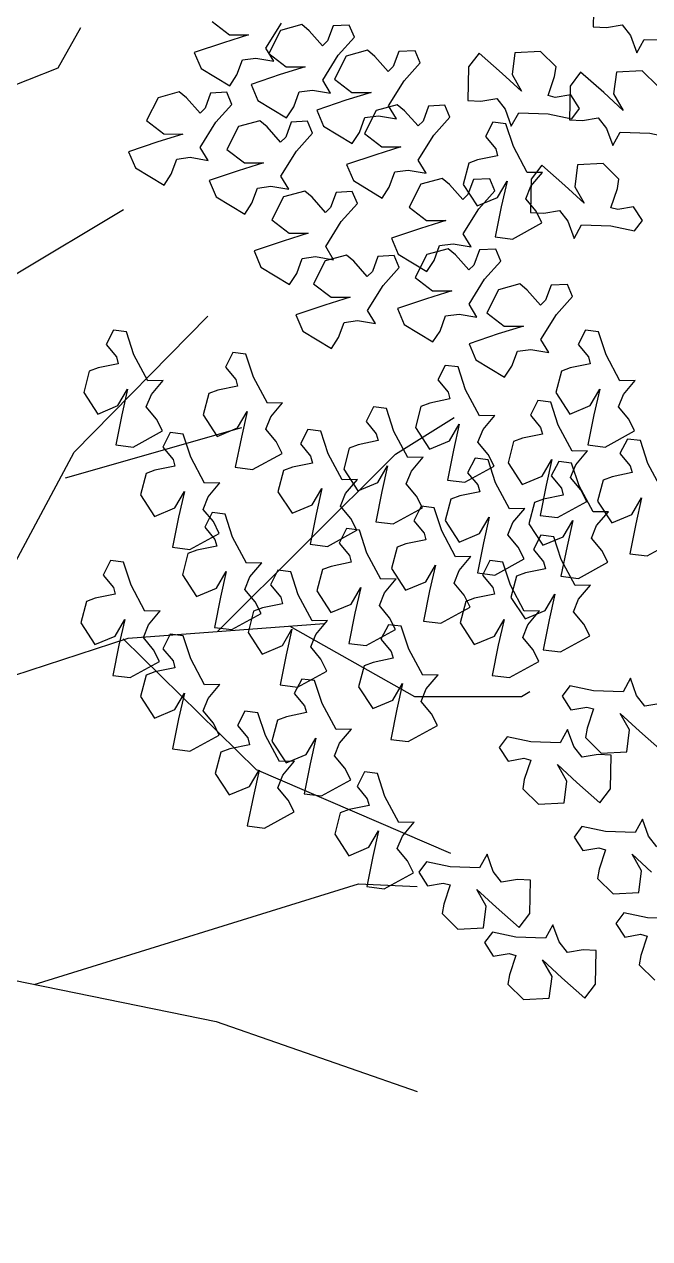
# Model space of a CAD drawing. Header units: inches. Extents: x 99023 to 109265, y 17199 to 18675.
# Drawn here: x 103475.04 to 103479.07, y 18121.96 to 18129.79 of the extents above; entities that cross this region are included whole.
import ezdxf

# ---------------------------------------------------------------- set-up
doc = ezdxf.new("R2010")
doc.units = ezdxf.units.IN
doc.layers.get('0').update_dxf_attribs({"color": 255})
doc.layers.add('HAT', color=8, linetype='Continuous')

# ---------------------------------------------------------------- blocks, each defined once
blk = doc.blocks.new('RTHTRHTRJ')
at = {"layer": 'HAT', "linetype": 'ByBlock'}
h = blk.add_hatch(dxfattribs=at)
h.set_pattern_fill('ANSI37', color=256, scale=15)
h.set_pattern_definition([(45, (-247990.6225, -54534.0869), (-1.325825215, 1.325825215), []), (135, (-247990.6225, -54534.0869), (-1.325825215, -1.325825215), [])])
h.paths.add_polyline_path([(103395.3441, 17979.4388), (103410.3441, 17979.4388), (103410.3441, 17988.4388), (103395.3441, 17988.4388)])
edge = h.paths.add_edge_path()
edge.add_arc((103590.3441, 18066.4388), 6, 0, 360)
edge = h.paths.add_edge_path()
edge.add_arc((103434.3441, 18066.4388), 6, 0, 360)
edge = h.paths.add_edge_path()
edge.add_arc((103590.3441, 18175.9388), 6, 0, 360)
edge = h.paths.add_edge_path()
edge.add_arc((103434.3441, 18175.9388), 6, 0, 360)
edge = h.paths.add_edge_path()
edge.add_arc((103962.3441, 17926.6054), 6, 0, 360)
edge = h.paths.add_edge_path()
edge.add_arc((103962.3441, 17769.4388), 6, 0, 360)
edge = h.paths.add_edge_path()
edge.add_arc((103737.559, 17769.4388), 6, 0, 360)
edge = h.paths.add_edge_path()
edge.add_arc((103879.8441, 17851.9388), 6, 0, 360)
edge = h.paths.add_edge_path()
edge.add_arc((103756.8826, 17851.9388), 6, 0, 360)
edge = h.paths.add_edge_path()
edge.add_arc((103657.8441, 17851.9388), 6, 0, 360)
h.paths.add_polyline_path([(103884.3441, 17979.4388), (103866.3441, 17979.4388), (103866.3441, 17988.4388), (103884.3441, 17988.4388)])
h.paths.add_polyline_path([(103743.3826, 17979.4388), (103761.3826, 17979.4388), (103761.3826, 17988.4388), (103743.3826, 17988.4388)])
h.paths.add_polyline_path([(103578.3441, 17979.4388), (103593.3441, 17979.4388), (103593.3441, 17988.4388), (103578.3441, 17988.4388)])
h.paths.add_polyline_path([(103395.3441, 17847.4388), (103410.3441, 17847.4388), (103410.3441, 17856.4388), (103395.3441, 17856.4388)])
h.paths.add_polyline_path([(103578.3441, 17862.4388), (103578.3441, 17847.4388), (103587.3441, 17847.4388), (103587.3441, 17862.4388)])
h.paths.add_polyline_path([(103875.3441, 18261.4388), (103875.3441, 18243.4388), (103884.3441, 18243.4388), (103884.3441, 18261.4388)])
h.paths.add_polyline_path([(103752.3826, 18261.4388), (103752.3826, 18243.4388), (103761.3826, 18243.4388), (103761.3826, 18261.4388)])
h.paths.add_polyline_path([(103578.3441, 18258.4388), (103578.3441, 18243.4388), (103587.3441, 18243.4388), (103587.3441, 18258.4388)])
h.paths.add_polyline_path([(103494.3441, 18258.4388), (103494.3441, 18243.4388), (103503.3441, 18243.4388), (103503.3441, 18258.4388)])
h.paths.add_polyline_path([(103311.3441, 18258.4388), (103311.3441, 18243.4388), (103320.3441, 18243.4388), (103320.3441, 18258.4388)])
h.paths.add_polyline_path([(103197.3441, 18171.4388), (103215.3441, 18171.4388), (103215.3441, 18180.4388), (103197.3441, 18180.4388)])
h.paths.add_polyline_path([(103206.3441, 18006.4388), (103206.3441, 17991.4388), (103215.3441, 17991.4388), (103215.3441, 18006.4388)])
h.paths.add_polyline_path([(103206.3441, 17862.4388), (103206.3441, 17847.4388), (103215.3441, 17847.4388), (103215.3441, 17862.4388)])
h.paths.add_polyline_path([(103020.3441, 17862.4388), (103020.3441, 17847.4388), (103029.3441, 17847.4388), (103029.3441, 17862.4388)])
h.paths.add_polyline_path([(103020.3441, 18006.4388), (103020.3441, 17991.4388), (103029.3441, 17991.4388), (103029.3441, 18006.4388)])
h.paths.add_polyline_path([(103020.3441, 18189.4388), (103020.3441, 18171.4388), (103029.3441, 18171.4388), (103029.3441, 18189.4388)])
h.paths.add_polyline_path([(103020.3441, 18414.4388), (103020.3441, 18399.4388), (103029.3441, 18399.4388), (103029.3441, 18414.4388)])
h.paths.add_polyline_path([(103311.3441, 18405.4388), (103326.3441, 18405.4388), (103326.3441, 18414.4388), (103311.3441, 18414.4388)])
h.paths.add_polyline_path([(103200.3441, 18405.4388), (103215.3441, 18405.4388), (103215.3441, 18414.4388), (103200.3441, 18414.4388)])
h.paths.add_polyline_path([(103488.3441, 18405.4388), (103503.3441, 18405.4388), (103503.3441, 18414.4388), (103488.3441, 18414.4388)])
h.paths.add_polyline_path([(103578.3441, 18405.4388), (103593.3441, 18405.4388), (103593.3441, 18414.4388), (103578.3441, 18414.4388)])
h.paths.add_polyline_path([(103869.3441, 18405.4388), (103884.3441, 18405.4388), (103884.3441, 18414.4388), (103869.3441, 18414.4388)])
h.paths.add_polyline_path([(103746.3826, 18405.4388), (103761.3826, 18405.4388), (103761.3826, 18414.4388), (103746.3826, 18414.4388)])
blk = doc.blocks.new('z_115')
at = {"color": 86, "linetype": 'Continuous'}
for p, q in [((278.74, 329.24), (286.13, 342.37)), ((226.38, 308.42), (278.74, 329.24)), ((264.57, 261.98), (299.99, 283.12)), ((283.98, 204.33), (327.4, 248.53)), ((388.39, 203.7), (407.48, 215.54)), ((281.2, 196.01), (338.49, 212.34)), ((241.03, 124.11), (283.98, 204.33)), ((330.61, 146), (388.39, 203.7)), ((301.53, 143.8), (365.29, 148.61)), ((354.07, 147.76), (394.55, 124.91)), ((235.62, 122.34), (301.53, 143.8)), ((299.91, 143.68), (343.11, 101.21)), ((429.35, 124.91), (432.12, 126.51)), ((394.55, 124.91), (429.35, 124.91)), ((343.11, 101.21), (406.25, 73.98)), ((270.99, 31.33), (376.38, 64.05)), ((376.38, 64.05), (395.47, 63.09)), ((175.72, 50.84), (330.18, 19.22)), ((330.18, 19.22), (395.47, -3.52))]:
    blk.add_line(p, q, dxfattribs=at)
blk = doc.blocks.new('z_75')
at = {"color": 16, "linetype": 'Continuous'}
for p, q in [((-61.58, 328.75), (-62.15, 301.19)), ((-375.61, 305.66), (-361.3, 294.74)), ((-331.3, 283.72), (-318.51, 304.3)), ((-301.92, 303.05), (-319.35, 298.26)), ((-295.88, 298.06), (-301.92, 303.05)), ((-276.12, 301.99), (-280.66, 289.64)), ((-262.77, 302.69), (-276.12, 301.99)), ((-258.6, 292.79), (-262.77, 302.69)), ((-62.15, 301.19), (-51.38, 300.59)), ((-51.38, 300.59), (-38.4, 302.84)), ((-38.4, 302.84), (-31.56, 294.07)), ((-345.61, 294.64), (-366.29, 288.21)), ((-361.3, 294.74), (-345.61, 294.64)), ((-319.35, 298.26), (-328.93, 279.39)), ((-284.8, 285.56), (-295.88, 298.06)), ((-280.66, 289.64), (-284.8, 285.56)), ((-271.84, 278.02), (-258.6, 292.79)), ((-31.56, 294.07), (-26.42, 279.97)), ((-26.42, 279.97), (-20.35, 290.97)), ((-20.35, 290.97), (3.87, 290.19)), ((-366.29, 288.21), (-390.21, 280.15)), ((-390.21, 280.15), (-384.63, 266.9)), ((-324.81, 272.96), (-331.3, 283.72)), ((-247.86, 281.97), (-265.29, 277.18)), ((-241.82, 276.98), (-247.86, 281.97)), ((-222.06, 280.92), (-226.6, 268.56)), ((-208.71, 281.61), (-222.06, 280.92)), ((-204.54, 271.71), (-208.71, 281.61)), ((-156.06, 279.68), (-164.74, 268.23)), ((-137.11, 263), (-156.06, 279.68)), ((-126.66, 279.79), (-128.96, 261.95)), ((-105.52, 280.93), (-126.66, 279.79)), ((-92.66, 268.23), (-105.52, 280.93)), ((-355.15, 261.66), (-350.6, 274.01)), ((-350.6, 274.01), (-339.58, 275.56)), ((-339.58, 275.56), (-324.81, 272.96)), ((-328.93, 279.39), (-314.63, 268.47)), ((-284.63, 257.44), (-271.84, 278.02)), ((-265.29, 277.18), (-274.87, 258.31)), ((-230.74, 264.48), (-241.82, 276.98)), ((-217.78, 256.95), (-204.54, 271.71)), ((-384.63, 266.9), (-361.05, 252.63)), ((-361.05, 252.63), (-355.15, 261.66)), ((-319.61, 261.93), (-343.54, 253.87)), ((-298.93, 268.36), (-319.61, 261.93)), ((-314.63, 268.47), (-298.93, 268.36)), ((-226.6, 268.56), (-230.74, 264.48)), ((-164.74, 268.23), (-165.31, 240.67)), ((-121.21, 248.3), (-137.11, 263)), ((-128.96, 261.95), (-121.21, 248.3)), ((-99.25, 244.66), (-93.96, 260.51)), ((-93.96, 260.51), (-92.66, 268.23)), ((-72.57, 263.86), (-81.26, 252.41)), ((-53.63, 247.18), (-72.57, 263.86)), ((-43.17, 263.97), (-45.47, 246.13)), ((-22.04, 265.11), (-43.17, 263.97)), ((-9.17, 252.41), (-22.04, 265.11)), ((-343.54, 253.87), (-337.96, 240.62)), ((-278.13, 246.68), (-284.63, 257.44)), ((-274.87, 258.31), (-260.57, 247.39)), ((-230.57, 236.36), (-217.78, 256.95)), ((-81.26, 252.41), (-81.82, 224.85)), ((-420.03, 242.99), (-429.61, 224.12)), ((-402.6, 247.78), (-420.03, 242.99)), ((-396.56, 242.8), (-402.6, 247.78)), ((-385.48, 230.3), (-396.56, 242.8)), ((-376.8, 246.73), (-381.34, 234.37)), ((-363.45, 247.42), (-376.8, 246.73)), ((-359.28, 237.52), (-363.45, 247.42)), ((-337.96, 240.62), (-314.37, 226.35)), ((-308.47, 235.38), (-303.93, 247.74)), ((-303.93, 247.74), (-292.91, 249.29)), ((-292.91, 249.29), (-278.13, 246.68)), ((-265.55, 240.86), (-289.48, 232.79)), ((-244.87, 247.28), (-265.55, 240.86)), ((-260.57, 247.39), (-244.87, 247.28)), ((-165.31, 240.67), (-154.54, 240.07)), ((-154.54, 240.07), (-141.56, 242.32)), ((-141.56, 242.32), (-134.71, 233.55)), ((-93.64, 243.12), (-99.25, 244.66)), ((-80.67, 245.36), (-93.64, 243.12)), ((-73.4, 234.15), (-80.67, 245.36)), ((-37.72, 232.48), (-53.63, 247.18)), ((-45.47, 246.13), (-37.72, 232.48)), ((-381.34, 234.37), (-385.48, 230.3)), ((-372.52, 222.76), (-359.28, 237.52)), ((-314.37, 226.35), (-308.47, 235.38)), ((-289.48, 232.79), (-283.9, 219.54)), ((-240.77, 232.43), (-250.35, 213.55)), ((-223.33, 237.21), (-240.77, 232.43)), ((-224.07, 225.61), (-230.57, 236.36)), ((-217.3, 232.23), (-223.33, 237.21)), ((-206.22, 219.73), (-217.3, 232.23)), ((-197.53, 236.16), (-202.08, 223.8)), ((-184.19, 236.85), (-197.53, 236.16)), ((-180.02, 226.95), (-184.19, 236.85)), ((-134.71, 233.55), (-129.58, 219.45)), ((-129.58, 219.45), (-123.51, 230.45)), ((-123.51, 230.45), (-99.29, 229.67)), ((-99.29, 229.67), (-79.89, 225.59)), ((-79.89, 225.59), (-73.4, 234.15)), ((-429.61, 224.12), (-415.31, 213.2)), ((-385.31, 202.17), (-372.52, 222.76)), ((-336.3, 224.05), (-353.74, 219.26)), ((-330.27, 219.06), (-336.3, 224.05)), ((-310.5, 223), (-315.04, 210.64)), ((-297.16, 223.69), (-310.5, 223)), ((-292.99, 213.79), (-297.16, 223.69)), ((-254.41, 214.3), (-249.87, 226.66)), ((-249.87, 226.66), (-238.85, 228.21)), ((-238.85, 228.21), (-224.07, 225.61)), ((-202.08, 223.8), (-206.22, 219.73)), ((-193.25, 212.19), (-180.02, 226.95)), ((-144.68, 222.93), (-150.75, 211.02)), ((-134.02, 221.59), (-144.68, 222.93)), ((-127.85, 202.74), (-134.02, 221.59)), ((-81.82, 224.85), (-71.05, 224.25)), ((-71.05, 224.25), (-58.08, 226.5)), ((-58.08, 226.5), (-51.23, 217.73)), ((-399.61, 213.09), (-420.29, 206.67)), ((-415.31, 213.2), (-399.61, 213.09)), ((-353.74, 219.26), (-363.32, 200.39)), ((-319.19, 206.56), (-330.27, 219.06)), ((-315.04, 210.64), (-319.19, 206.56)), ((-306.22, 199.03), (-292.99, 213.79)), ((-283.9, 219.54), (-260.32, 205.27)), ((-260.32, 205.27), (-254.41, 214.3)), ((-250.35, 213.55), (-236.04, 202.63)), ((-206.05, 191.61), (-193.25, 212.19)), ((-150.75, 211.02), (-142.32, 200.91)), ((-51.23, 217.73), (-46.09, 203.63)), ((-46.09, 203.63), (-40.03, 214.63)), ((-40.03, 214.63), (-15.8, 213.85)), ((-15.8, 213.85), (3.6, 209.77)), ((-420.29, 206.67), (-444.22, 198.6)), ((-378.81, 191.42), (-385.31, 202.17)), ((-363.32, 200.39), (-349.01, 189.47)), ((-220.35, 202.53), (-241.03, 196.1)), ((-236.04, 202.63), (-220.35, 202.53)), ((-142.32, 200.91), (-140.86, 195.28)), ((-116.42, 181.37), (-127.85, 202.74)), ((-444.22, 198.6), (-438.64, 185.36)), ((-409.15, 180.11), (-404.61, 192.47)), ((-404.61, 192.47), (-393.59, 194.02)), ((-393.59, 194.02), (-378.81, 191.42)), ((-319.01, 178.44), (-306.22, 199.03)), ((-241.03, 196.1), (-264.95, 188.04)), ((-199.55, 180.85), (-206.05, 191.61)), ((-157.23, 191.94), (-164.56, 189.2)), ((-140.86, 195.28), (-157.23, 191.94)), ((-438.64, 185.36), (-415.05, 171.09)), ((-415.05, 171.09), (-409.15, 180.11)), ((-354, 182.94), (-377.92, 174.87)), ((-333.32, 189.36), (-354, 182.94)), ((-349.01, 189.47), (-333.32, 189.36)), ((-264.95, 188.04), (-259.37, 174.79)), ((-229.89, 169.55), (-225.35, 181.91)), ((-225.35, 181.91), (-214.33, 183.45)), ((-214.33, 183.45), (-199.55, 180.85)), ((-164.56, 189.2), (-169.14, 171.71)), ((-103.86, 181.62), (-116.42, 181.37)), ((-113.5, 170.12), (-103.86, 181.62)), ((-104.48, 187.58), (-113.16, 176.12)), ((-85.53, 170.89), (-104.48, 187.58)), ((-75.08, 187.69), (-77.38, 169.84)), ((-53.94, 188.83), (-75.08, 187.69)), ((-41.08, 176.12), (-53.94, 188.83)), ((-377.92, 174.87), (-372.34, 161.62)), ((-338.31, 168.74), (-327.29, 170.29)), ((-327.29, 170.29), (-312.52, 167.69)), ((-312.52, 167.69), (-319.01, 178.44)), ((-259.37, 174.79), (-235.79, 160.52)), ((-203.9, 171.91), (-213.48, 153.03)), ((-186.47, 176.69), (-203.9, 171.91)), ((-180.43, 171.71), (-186.47, 176.69)), ((-169.35, 159.21), (-180.43, 171.71)), ((-169.14, 171.71), (-157.58, 153.98)), ((-160.67, 175.64), (-165.21, 163.28)), ((-147.32, 176.33), (-160.67, 175.64)), ((-143.15, 166.43), (-147.32, 176.33)), ((-140.97, 160.91), (-133.03, 174.44)), ((-133.03, 174.44), (-137.81, 153.32)), ((-117.67, 159.81), (-113.5, 170.12)), ((-113.16, 176.12), (-113.73, 148.56)), ((-69.63, 156.2), (-85.53, 170.89)), ((-77.38, 169.84), (-69.63, 156.2)), ((-42.38, 168.4), (-41.08, 176.12)), ((-372.34, 161.62), (-348.76, 147.35)), ((-342.86, 156.38), (-338.31, 168.74)), ((-316.87, 161.4), (-326.45, 142.52)), ((-299.44, 166.18), (-316.87, 161.4)), ((-293.4, 161.2), (-299.44, 166.18)), ((-282.32, 148.7), (-293.4, 161.2)), ((-273.64, 165.13), (-278.18, 152.77)), ((-260.29, 165.82), (-273.64, 165.13)), ((-256.12, 155.92), (-260.29, 165.82)), ((-235.79, 160.52), (-229.89, 169.55)), ((-165.21, 163.28), (-169.35, 159.21)), ((-157.58, 153.98), (-140.97, 160.91)), ((-156.39, 151.67), (-143.15, 166.43)), ((-109.24, 149.7), (-117.67, 159.81)), ((-47.67, 152.56), (-42.38, 168.4)), ((-348.76, 147.35), (-342.86, 156.38)), ((-278.18, 152.77), (-282.32, 148.7)), ((-269.36, 141.16), (-256.12, 155.92)), ((-213.48, 153.03), (-199.18, 142.12)), ((-169.18, 131.09), (-156.39, 151.67)), ((-137.81, 153.32), (-142.79, 128.57)), ((-102.96, 147.97), (-89.98, 150.21)), ((-89.98, 150.21), (-83.14, 141.44)), ((-42.07, 151.01), (-47.67, 152.56)), ((-29.09, 153.25), (-42.07, 151.01)), ((-21.82, 142.04), (-29.09, 153.25)), ((-326.45, 142.52), (-312.15, 131.61)), ((-282.15, 120.58), (-269.36, 141.16)), ((-183.49, 142.01), (-204.17, 135.58)), ((-199.18, 142.12), (-183.49, 142.01)), ((-128.52, 126.78), (-104.37, 140.07)), ((-113.73, 148.56), (-102.96, 147.97)), ((-104.37, 140.07), (-109.24, 149.7)), ((-83.14, 141.44), (-78, 127.34)), ((-28.31, 133.48), (-21.82, 142.04)), ((-296.45, 131.5), (-317.13, 125.07)), ((-312.15, 131.61), (-296.45, 131.5)), ((-204.17, 135.58), (-228.09, 127.52)), ((-162.69, 120.33), (-169.18, 131.09)), ((-78, 127.34), (-71.93, 138.35)), ((-71.93, 138.35), (-47.71, 137.56)), ((-47.71, 137.56), (-28.31, 133.48)), ((-317.13, 125.07), (-341.06, 117.01)), ((-275.65, 109.82), (-282.15, 120.58)), ((-228.09, 127.52), (-222.51, 114.27)), ((-193.03, 109.03), (-188.48, 121.39)), ((-188.48, 121.39), (-177.46, 122.93)), ((-177.46, 122.93), (-162.69, 120.33)), ((-142.79, 128.57), (-128.52, 126.78)), ((-341.06, 117.01), (-335.48, 103.76)), ((-305.99, 98.52), (-301.45, 110.88)), ((-301.45, 110.88), (-290.43, 112.42)), ((-290.43, 112.42), (-275.65, 109.82)), ((-265.05, 113.58), (-282.49, 108.79)), ((-259.02, 108.59), (-265.05, 113.58)), ((-239.25, 112.52), (-243.79, 100.17)), ((-225.9, 113.22), (-239.25, 112.52)), ((-221.73, 103.32), (-225.9, 113.22)), ((-222.51, 114.27), (-198.93, 100)), ((-199, 114.04), (-208.58, 95.17)), ((-181.56, 118.83), (-199, 114.04)), ((-175.53, 113.85), (-181.56, 118.83)), ((-164.45, 101.34), (-175.53, 113.85)), ((-155.76, 117.78), (-160.31, 105.42)), ((-142.42, 118.47), (-155.76, 117.78)), ((-138.25, 108.57), (-142.42, 118.47)), ((-335.48, 103.76), (-311.9, 89.49)), ((-282.49, 108.79), (-292.06, 89.92)), ((-247.94, 96.09), (-259.02, 108.59)), ((-243.79, 100.17), (-247.94, 96.09)), ((-234.97, 88.55), (-221.73, 103.32)), ((-198.93, 100), (-193.03, 109.03)), ((-160.31, 105.42), (-164.45, 101.34)), ((-151.48, 93.81), (-138.25, 108.57)), ((-311.9, 89.49), (-305.99, 98.52)), ((-292.06, 89.92), (-277.76, 79)), ((-208.58, 95.17), (-194.27, 84.25)), ((-164.28, 73.22), (-151.48, 93.81)), ((-247.76, 67.97), (-234.97, 88.55)), ((-178.58, 84.14), (-199.26, 77.72)), ((-194.27, 84.25), (-178.58, 84.14)), ((-140.04, 85.05), (-149.61, 66.18)), ((-122.6, 89.84), (-140.04, 85.05)), ((-116.57, 84.86), (-122.6, 89.84)), ((-105.49, 72.36), (-116.57, 84.86)), ((-96.8, 88.79), (-101.34, 76.43)), ((-83.45, 89.48), (-96.8, 88.79)), ((-79.28, 79.58), (-83.45, 89.48)), ((-282.75, 72.46), (-306.67, 64.4)), ((-262.07, 78.89), (-282.75, 72.46)), ((-277.76, 79), (-262.07, 78.89)), ((-199.26, 77.72), (-223.18, 69.65)), ((-157.78, 62.47), (-164.28, 73.22)), ((-101.34, 76.43), (-105.49, 72.36)), ((-92.52, 64.82), (-79.28, 79.58)), ((-306.67, 64.4), (-301.09, 51.15)), ((-241.27, 57.21), (-247.76, 67.97)), ((-223.18, 69.65), (-217.6, 56.41)), ((-188.12, 51.16), (-183.58, 63.52)), ((-183.58, 63.52), (-172.56, 65.07)), ((-172.56, 65.07), (-157.78, 62.47)), ((-149.61, 66.18), (-135.31, 55.26)), ((-105.31, 44.23), (-92.52, 64.82)), ((-456.63, 51.88), (-462.71, 39.97)), ((-445.97, 50.54), (-456.63, 51.88)), ((-439.81, 31.69), (-445.97, 50.54)), ((-301.09, 51.15), (-277.51, 36.88)), ((-271.61, 45.91), (-267.06, 58.27)), ((-267.06, 58.27), (-256.04, 59.82)), ((-256.04, 59.82), (-241.27, 57.21)), ((-217.6, 56.41), (-194.02, 42.14)), ((-194.02, 42.14), (-188.12, 51.16)), ((-119.62, 55.15), (-140.3, 48.73)), ((-135.31, 55.26), (-119.62, 55.15)), ((-68.52, 51.88), (-74.6, 39.97)), ((-57.86, 50.54), (-68.52, 51.88)), ((-51.7, 31.69), (-57.86, 50.54)), ((-462.71, 39.97), (-454.28, 29.86)), ((-277.51, 36.88), (-271.61, 45.91)), ((-140.3, 48.73), (-164.22, 40.66)), ((-164.22, 40.66), (-158.64, 27.42)), ((-98.82, 33.48), (-105.31, 44.23)), ((-74.6, 39.97), (-66.17, 29.86)), ((-428.38, 10.32), (-439.81, 31.69)), ((-358.38, 33.45), (-364.46, 21.55)), ((-347.72, 32.12), (-358.38, 33.45)), ((-341.56, 13.27), (-347.72, 32.12)), ((-129.16, 22.17), (-124.61, 34.53)), ((-124.61, 34.53), (-113.59, 36.08)), ((-113.59, 36.08), (-98.82, 33.48)), ((-40.27, 10.32), (-51.7, 31.69)), ((-469.18, 20.89), (-476.52, 18.16)), ((-452.82, 24.23), (-469.18, 20.89)), ((-454.28, 29.86), (-452.82, 24.23)), ((-364.46, 21.55), (-356.03, 11.44)), ((-183.97, 22.95), (-190.04, 11.04)), ((-173.31, 21.61), (-183.97, 22.95)), ((-167.14, 2.76), (-173.31, 21.61)), ((-158.64, 27.42), (-135.06, 13.15)), ((-135.06, 13.15), (-129.16, 22.17)), ((-81.07, 20.89), (-88.41, 18.16)), ((-64.71, 24.23), (-81.07, 20.89)), ((-66.17, 29.86), (-64.71, 24.23)), ((-476.52, 18.16), (-481.09, 0.66)), ((-415.81, 10.57), (-428.38, 10.32)), ((-425.46, -0.93), (-415.81, 10.57)), ((-356.03, 11.44), (-354.56, 5.81)), ((-330.12, -8.1), (-341.56, 13.27)), ((-190.04, 11.04), (-181.61, 0.93)), ((-88.41, 18.16), (-92.98, 0.66)), ((-27.7, 10.57), (-40.27, 10.32)), ((-37.34, -0.93), (-27.7, 10.57)), ((-481.09, 0.66), (-469.54, -17.07)), ((-452.93, -10.14), (-444.99, 3.39)), ((-444.99, 3.39), (-449.76, -17.73)), ((-370.93, 2.47), (-378.27, -0.27)), ((-354.56, 5.81), (-370.93, 2.47)), ((-181.61, 0.93), (-180.15, -4.7)), ((-155.71, -18.61), (-167.14, 2.76)), ((-92.98, 0.66), (-81.42, -17.07)), ((-64.82, -10.14), (-56.87, 3.39)), ((-56.87, 3.39), (-61.65, -17.73)), ((-429.63, -11.24), (-425.46, -0.93)), ((-378.27, -0.27), (-382.84, -17.76)), ((-317.56, -7.85), (-330.12, -8.1)), ((-327.2, -19.35), (-317.56, -7.85)), ((-196.52, -8.04), (-203.85, -10.77)), ((-180.15, -4.7), (-196.52, -8.04)), ((-107.81, -6.04), (-113.89, -17.95)), ((-97.15, -7.38), (-107.81, -6.04)), ((-90.99, -26.23), (-97.15, -7.38)), ((-41.51, -11.24), (-37.34, -0.93)), ((-469.54, -17.07), (-452.93, -10.14)), ((-449.76, -17.73), (-454.74, -42.48)), ((-421.2, -21.36), (-429.63, -11.24)), ((-382.84, -17.76), (-371.28, -35.49)), ((-354.67, -28.56), (-346.73, -15.03)), ((-346.73, -15.03), (-351.51, -36.15)), ((-331.37, -29.66), (-327.2, -19.35)), ((-242.93, -11.3), (-249.01, -23.2)), ((-232.27, -12.64), (-242.93, -11.3)), ((-226.11, -31.48), (-232.27, -12.64)), ((-203.85, -10.77), (-208.43, -28.27)), ((-143.15, -18.36), (-155.71, -18.61)), ((-152.79, -29.86), (-143.15, -18.36)), ((-113.89, -17.95), (-105.46, -28.06)), ((-81.42, -17.07), (-64.82, -10.14)), ((-61.65, -17.73), (-66.63, -42.48)), ((-33.08, -21.36), (-41.51, -11.24)), ((-416.33, -30.98), (-421.2, -21.36)), ((-371.28, -35.49), (-354.67, -28.56)), ((-322.94, -39.78), (-331.37, -29.66)), ((-296.94, -29.72), (-303.01, -41.62)), ((-286.28, -31.06), (-296.94, -29.72)), ((-249.01, -23.2), (-240.58, -33.32)), ((-208.43, -28.27), (-196.87, -46)), ((-180.26, -39.07), (-172.32, -25.54)), ((-172.32, -25.54), (-177.1, -46.66)), ((-156.96, -40.17), (-152.79, -29.86)), ((-105.46, -28.06), (-104, -33.69)), ((-79.56, -47.6), (-90.99, -26.23)), ((-28.22, -30.98), (-33.08, -21.36)), ((-440.48, -44.27), (-416.33, -30.98)), ((-409.96, -32.32), (-416.03, -44.22)), ((-399.3, -33.66), (-409.96, -32.32)), ((-393.13, -52.5), (-399.3, -33.66)), ((-351.51, -36.15), (-356.49, -60.9)), ((-318.08, -49.4), (-322.94, -39.78)), ((-280.11, -49.9), (-286.28, -31.06)), ((-239.12, -38.94), (-255.48, -42.29)), ((-240.58, -33.32), (-239.12, -38.94)), ((-214.68, -52.85), (-226.11, -31.48)), ((-196.87, -46), (-180.26, -39.07)), ((-127.7, -39.76), (-132.27, -57.26)), ((-120.36, -37.03), (-127.7, -39.76)), ((-104, -33.69), (-120.36, -37.03)), ((-52.37, -44.27), (-28.22, -30.98)), ((-34.14, -37.63), (-40.21, -49.54)), ((-23.48, -38.97), (-34.14, -37.63)), ((-17.31, -57.81), (-23.48, -38.97)), ((-454.74, -42.48), (-440.48, -44.27)), ((-416.03, -44.22), (-407.6, -54.34)), ((-342.22, -62.69), (-318.08, -49.4)), ((-303.01, -41.62), (-294.58, -51.74)), ((-268.68, -71.27), (-280.11, -49.9)), ((-262.82, -45.02), (-267.39, -62.51)), ((-255.48, -42.29), (-262.82, -45.02)), ((-177.1, -46.66), (-182.08, -71.41)), ((-148.53, -50.29), (-156.96, -40.17)), ((-67, -47.35), (-79.56, -47.6)), ((-76.64, -58.84), (-67, -47.35)), ((-66.63, -42.48), (-52.37, -44.27)), ((-40.21, -49.54), (-31.78, -59.65)), ((-407.6, -54.34), (-406.14, -59.96)), ((-381.7, -73.87), (-393.13, -52.5)), ((-293.12, -57.36), (-309.49, -60.71)), ((-294.58, -51.74), (-293.12, -57.36)), ((-239.23, -73.32), (-231.29, -59.78)), ((-231.29, -59.78), (-236.06, -80.9)), ((-202.11, -52.6), (-214.68, -52.85)), ((-211.76, -64.1), (-202.11, -52.6)), ((-159.39, -53.4), (-165.47, -65.3)), ((-148.73, -54.74), (-159.39, -53.4)), ((-142.57, -73.58), (-148.73, -54.74)), ((-143.66, -59.91), (-148.53, -50.29)), ((-132.27, -57.26), (-120.72, -74.99)), ((-104.11, -68.06), (-96.17, -54.52)), ((-96.17, -54.52), (-100.94, -75.65)), ((-90.62, -56.05), (-96.69, -67.96)), ((-79.96, -57.39), (-90.62, -56.05)), ((-80.81, -69.16), (-76.64, -58.84)), ((-73.8, -76.23), (-79.96, -57.39)), ((-31.78, -59.65), (-30.32, -65.28)), ((-5.88, -79.19), (-17.31, -57.81)), ((-429.84, -66.04), (-434.42, -83.53)), ((-422.51, -63.31), (-429.84, -66.04)), ((-406.14, -59.96), (-422.51, -63.31)), ((-356.49, -60.9), (-342.22, -62.69)), ((-316.82, -63.44), (-321.39, -80.93)), ((-309.49, -60.71), (-316.82, -63.44)), ((-267.39, -62.51), (-255.84, -80.24)), ((-215.93, -74.42), (-211.76, -64.1)), ((-167.81, -73.2), (-143.66, -59.91)), ((-165.47, -65.3), (-157.04, -75.42)), ((-120.72, -74.99), (-104.11, -68.06)), ((-96.69, -67.96), (-88.26, -78.07)), ((-72.38, -79.28), (-80.81, -69.16)), ((-46.69, -68.62), (-54.02, -71.35)), ((-30.32, -65.28), (-46.69, -68.62)), ((-369.14, -73.62), (-381.7, -73.87)), ((-378.78, -85.12), (-369.14, -73.62)), ((-293.23, -91.74), (-285.29, -78.2)), ((-285.29, -78.2), (-290.07, -99.32)), ((-256.12, -71.02), (-268.68, -71.27)), ((-265.76, -82.52), (-256.12, -71.02)), ((-255.84, -80.24), (-239.23, -73.32)), ((-207.5, -84.53), (-215.93, -74.42)), ((-182.08, -71.41), (-167.81, -73.2)), ((-157.04, -75.42), (-155.58, -81.04)), ((-131.14, -94.95), (-142.57, -73.58)), ((-100.94, -75.65), (-105.92, -100.4)), ((-88.26, -78.07), (-86.8, -83.7)), ((-62.36, -97.61), (-73.8, -76.23)), ((-67.51, -88.9), (-72.38, -79.28)), ((-54.02, -71.35), (-58.59, -88.85)), ((-434.42, -83.53), (-422.86, -101.27)), ((-406.25, -94.34), (-398.31, -80.8)), ((-398.31, -80.8), (-403.09, -101.92)), ((-382.95, -95.44), (-378.78, -85.12)), ((-321.39, -80.93), (-309.84, -98.67)), ((-269.93, -92.84), (-265.76, -82.52)), ((-236.06, -80.9), (-241.04, -105.65)), ((-202.63, -94.16), (-207.5, -84.53)), ((-179.28, -87.12), (-183.85, -104.61)), ((-171.94, -84.39), (-179.28, -87.12)), ((-155.58, -81.04), (-171.94, -84.39)), ((-110.51, -89.77), (-115.08, -107.27)), ((-103.17, -87.04), (-110.51, -89.77)), ((-86.8, -83.7), (-103.17, -87.04)), ((-91.66, -102.19), (-67.51, -88.9)), ((-58.59, -88.85), (-47.04, -106.58)), ((-30.43, -99.65), (-22.49, -86.11)), ((-22.49, -86.11), (-27.27, -107.23)), ((-422.86, -101.27), (-406.25, -94.34)), ((-374.52, -105.55), (-382.95, -95.44)), ((-375.57, -98.15), (-381.65, -110.06)), ((-364.91, -99.49), (-375.57, -98.15)), ((-358.75, -118.33), (-364.91, -99.49)), ((-309.84, -98.67), (-293.23, -91.74)), ((-290.07, -99.32), (-295.04, -124.07)), ((-261.5, -102.95), (-269.93, -92.84)), ((-226.78, -107.45), (-202.63, -94.16)), ((-203.64, -92.9), (-209.72, -104.8)), ((-192.98, -94.23), (-203.64, -92.9)), ((-186.82, -113.08), (-192.98, -94.23)), ((-118.57, -94.7), (-131.14, -94.95)), ((-128.22, -106.2), (-118.57, -94.7)), ((-49.8, -97.36), (-62.36, -97.61)), ((-59.44, -108.85), (-49.8, -97.36)), ((-47.04, -106.58), (-30.43, -99.65)), ((-403.09, -101.92), (-408.07, -126.67)), ((-369.66, -115.18), (-374.52, -105.55)), ((-256.63, -112.58), (-261.5, -102.95)), ((-241.04, -105.65), (-226.78, -107.45)), ((-209.72, -104.8), (-201.29, -114.91)), ((-183.85, -104.61), (-172.3, -122.34)), ((-155.69, -115.42), (-147.75, -101.88)), ((-147.75, -101.88), (-152.52, -123)), ((-132.39, -116.52), (-128.22, -106.2)), ((-115.08, -107.27), (-103.52, -125)), ((-105.92, -100.4), (-91.66, -102.19)), ((-86.92, -118.07), (-78.97, -104.53)), ((-78.97, -104.53), (-83.75, -125.66)), ((-63.61, -119.17), (-59.44, -108.85)), ((-27.27, -107.23), (-32.24, -131.98)), ((-393.8, -128.47), (-369.66, -115.18)), ((-381.65, -110.06), (-373.22, -120.17)), ((-347.32, -139.7), (-358.75, -118.33)), ((-280.78, -125.87), (-256.63, -112.58)), ((-265.03, -111.32), (-271.1, -123.22)), ((-254.37, -112.66), (-265.03, -111.32)), ((-248.21, -131.5), (-254.37, -112.66)), ((-201.29, -114.91), (-199.82, -120.54)), ((-175.39, -134.45), (-186.82, -113.08)), ((-172.3, -122.34), (-155.69, -115.42)), ((-123.96, -126.63), (-132.39, -116.52)), ((-105.39, -116.57), (-111.46, -128.48)), ((-94.73, -117.91), (-105.39, -116.57)), ((-103.52, -125), (-86.92, -118.07)), ((-88.56, -136.75), (-94.73, -117.91)), ((-55.18, -129.29), (-63.61, -119.17)), ((-408.07, -126.67), (-393.8, -128.47)), ((-388.12, -129.14), (-395.46, -131.87)), ((-371.76, -125.79), (-388.12, -129.14)), ((-373.22, -120.17), (-371.76, -125.79)), ((-295.04, -124.07), (-280.78, -125.87)), ((-271.1, -123.22), (-262.67, -133.34)), ((-223.53, -126.62), (-228.1, -144.11)), ((-216.19, -123.88), (-223.53, -126.62)), ((-199.82, -120.54), (-216.19, -123.88)), ((-152.52, -123), (-157.5, -147.75)), ((-119.09, -136.26), (-123.96, -126.63)), ((-111.46, -128.48), (-103.03, -138.59)), ((-83.75, -125.66), (-88.73, -150.41)), ((-50.32, -138.91), (-55.18, -129.29)), ((-17.98, -133.78), (6.17, -120.49)), ((-459.06, -137.59), (-465.13, -149.5)), ((-448.4, -138.93), (-459.06, -137.59)), ((-442.23, -157.77), (-448.4, -138.93)), ((-395.46, -131.87), (-400.03, -149.36)), ((-334.76, -139.46), (-347.32, -139.7)), ((-344.4, -150.95), (-334.76, -139.46)), ((-261.21, -138.96), (-277.58, -142.31)), ((-262.67, -133.34), (-261.21, -138.96)), ((-236.77, -152.87), (-248.21, -131.5)), ((-162.82, -134.2), (-175.39, -134.45)), ((-172.46, -145.7), (-162.82, -134.2)), ((-147.16, -137.59), (-153.23, -149.5)), ((-136.5, -138.93), (-147.16, -137.59)), ((-143.24, -149.54), (-119.09, -136.26)), ((-130.33, -157.77), (-136.5, -138.93)), ((-103.03, -138.59), (-101.57, -144.22)), ((-77.13, -158.13), (-88.56, -136.75)), ((-74.46, -152.2), (-50.32, -138.91)), ((-32.24, -131.98), (-17.98, -133.78)), ((-465.13, -149.5), (-456.7, -159.61)), ((-400.03, -149.36), (-388.48, -167.1)), ((-371.87, -160.17), (-363.93, -146.63)), ((-363.93, -146.63), (-368.7, -167.75)), ((-321.51, -145.51), (-327.59, -157.41)), ((-310.86, -146.84), (-321.51, -145.51)), ((-304.69, -165.69), (-310.86, -146.84)), ((-284.92, -145.04), (-289.49, -162.53)), ((-277.58, -142.31), (-284.92, -145.04)), ((-228.1, -144.11), (-216.54, -161.84)), ((-199.94, -154.91), (-192, -141.38)), ((-192, -141.38), (-196.77, -162.5)), ((-176.64, -156.02), (-172.46, -145.7)), ((-157.5, -147.75), (-143.24, -149.54)), ((-153.23, -149.5), (-144.8, -159.61)), ((-117.94, -147.56), (-125.27, -150.29)), ((-101.57, -144.22), (-117.94, -147.56)), ((-456.7, -159.61), (-455.24, -165.23)), ((-430.8, -179.15), (-442.23, -157.77)), ((-348.57, -161.27), (-344.4, -150.95)), ((-327.59, -157.41), (-319.16, -167.52)), ((-224.21, -152.62), (-236.77, -152.87)), ((-233.85, -164.12), (-224.21, -152.62)), ((-216.54, -161.84), (-199.94, -154.91)), ((-168.2, -166.13), (-176.64, -156.02)), ((-144.8, -159.61), (-143.34, -165.23)), ((-118.9, -179.15), (-130.33, -157.77)), ((-125.27, -150.29), (-129.85, -167.79)), ((-88.73, -150.41), (-74.46, -152.2)), ((-64.57, -157.88), (-77.13, -158.13)), ((-74.21, -169.37), (-64.57, -157.88)), ((-471.61, -168.58), (-478.94, -171.31)), ((-455.24, -165.23), (-471.61, -168.58)), ((-388.48, -167.1), (-371.87, -160.17)), ((-368.7, -167.75), (-373.68, -192.5)), ((-340.14, -171.38), (-348.57, -161.27)), ((-319.16, -167.52), (-317.7, -173.15)), ((-293.26, -187.06), (-304.69, -165.69)), ((-289.49, -162.53), (-277.93, -180.27)), ((-261.32, -173.34), (-253.38, -159.8)), ((-253.38, -159.8), (-258.16, -180.92)), ((-238.02, -174.44), (-233.85, -164.12)), ((-196.77, -162.5), (-201.75, -187.25)), ((-163.34, -175.75), (-168.2, -166.13)), ((-159.71, -168.58), (-167.04, -171.31)), ((-143.34, -165.23), (-159.71, -168.58)), ((-129.85, -167.79), (-118.29, -185.52)), ((-101.68, -178.59), (-93.74, -165.05)), ((-93.74, -165.05), (-98.52, -186.18)), ((-78.38, -179.69), (-74.21, -169.37)), ((-478.94, -171.31), (-483.52, -188.81)), ((-418.24, -178.9), (-430.8, -179.15)), ((-427.88, -190.39), (-418.24, -178.9)), ((-341.4, -179.22), (-345.97, -196.72)), ((-334.07, -176.49), (-341.4, -179.22)), ((-335.27, -181.01), (-340.14, -171.38)), ((-317.7, -173.15), (-334.07, -176.49)), ((-277.93, -180.27), (-261.32, -173.34)), ((-229.59, -184.55), (-238.02, -174.44)), ((-187.49, -189.04), (-163.34, -175.75)), ((-167.04, -171.31), (-171.62, -188.81)), ((-106.34, -178.9), (-118.9, -179.15)), ((-118.29, -185.52), (-101.68, -178.59)), ((-115.98, -190.39), (-106.34, -178.9)), ((-69.95, -189.81), (-78.38, -179.69)), ((-483.52, -188.81), (-471.96, -206.54)), ((-455.35, -199.61), (-447.41, -186.07)), ((-447.41, -186.07), (-452.19, -207.2)), ((-359.42, -194.3), (-335.27, -181.01)), ((-280.7, -186.81), (-293.26, -187.06)), ((-290.34, -198.31), (-280.7, -186.81)), ((-258.16, -180.92), (-263.14, -205.67)), ((-224.73, -194.18), (-229.59, -184.55)), ((-201.75, -187.25), (-187.49, -189.04)), ((-171.62, -188.81), (-160.06, -206.54)), ((-143.45, -199.61), (-135.51, -186.07)), ((-135.51, -186.07), (-140.29, -207.2)), ((-98.52, -186.18), (-103.49, -210.93)), ((-471.96, -206.54), (-455.35, -199.61)), ((-432.05, -200.71), (-427.88, -190.39)), ((-409.96, -198.11), (-416.03, -210.02)), ((-399.3, -199.45), (-409.96, -198.11)), ((-393.13, -218.29), (-399.3, -199.45)), ((-373.68, -192.5), (-359.42, -194.3)), ((-345.97, -196.72), (-334.42, -214.45)), ((-317.81, -207.52), (-309.87, -193.99)), ((-309.87, -193.99), (-314.64, -215.11)), ((-294.51, -208.62), (-290.34, -198.31)), ((-248.87, -207.46), (-224.73, -194.18)), ((-230.64, -190.26), (-236.72, -202.16)), ((-219.99, -191.6), (-230.64, -190.26)), ((-213.82, -210.44), (-219.99, -191.6)), ((-160.06, -206.54), (-143.45, -199.61)), ((-120.15, -200.71), (-115.98, -190.39)), ((-89.23, -212.72), (-65.08, -199.43)), ((-65.08, -199.43), (-69.95, -189.81)), ((-452.19, -207.2), (-457.17, -231.95)), ((-423.62, -210.83), (-432.05, -200.71)), ((-334.42, -214.45), (-317.81, -207.52)), ((-286.08, -218.74), (-294.51, -208.62)), ((-263.14, -205.67), (-248.87, -207.46)), ((-236.72, -202.16), (-228.29, -212.28)), ((-140.29, -207.2), (-145.27, -231.95)), ((-111.72, -210.83), (-120.15, -200.71)), ((-418.76, -220.45), (-423.62, -210.83)), ((-416.03, -210.02), (-407.6, -220.13)), ((-381.7, -239.66), (-393.13, -218.29)), ((-314.64, -215.11), (-319.62, -239.86)), ((-281.21, -228.36), (-286.08, -218.74)), ((-226.83, -217.9), (-243.2, -221.25)), ((-228.29, -212.28), (-226.83, -217.9)), ((-202.39, -231.81), (-213.82, -210.44)), ((-106.85, -220.45), (-111.72, -210.83)), ((-103.49, -210.93), (-89.23, -212.72)), ((-442.9, -233.74), (-418.76, -220.45)), ((-422.51, -229.1), (-429.84, -231.83)), ((-406.14, -225.76), (-422.51, -229.1)), ((-407.6, -220.13), (-406.14, -225.76)), ((-305.36, -241.65), (-281.21, -228.36)), ((-250.53, -223.98), (-255.1, -241.47)), ((-243.2, -221.25), (-250.53, -223.98)), ((-131, -233.74), (-106.85, -220.45)), ((-457.17, -231.95), (-442.9, -233.74)), ((-429.84, -231.83), (-434.42, -249.33)), ((-369.14, -239.42), (-381.7, -239.66)), ((-378.78, -250.91), (-369.14, -239.42)), ((-301.9, -234.96), (-307.97, -246.86)), ((-291.24, -236.29), (-301.9, -234.96)), ((-285.07, -255.14), (-291.24, -236.29)), ((-226.94, -252.28), (-219, -238.74)), ((-219, -238.74), (-223.77, -259.86)), ((-189.83, -231.56), (-202.39, -231.81)), ((-199.47, -243.06), (-189.83, -231.56)), ((-145.27, -231.95), (-131, -233.74)), ((-31.66, -234.35), (-37.73, -245.35)), ((-26.52, -248.45), (-31.66, -234.35)), ((-434.42, -249.33), (-422.86, -267.06)), ((-406.25, -260.13), (-398.31, -246.59)), ((-398.31, -246.59), (-403.09, -267.72)), ((-319.62, -239.86), (-305.36, -241.65)), ((-307.97, -246.86), (-299.54, -256.97)), ((-255.1, -241.47), (-243.55, -259.21)), ((-203.64, -253.38), (-199.47, -243.06)), ((-81.35, -240.49), (-87.84, -249.05)), ((-87.84, -249.05), (-80.57, -260.26)), ((-61.95, -244.57), (-81.35, -240.49)), ((-37.73, -245.35), (-61.95, -244.57)), ((-19.67, -257.22), (-26.52, -248.45)), ((-382.95, -261.23), (-378.78, -250.91)), ((-299.54, -256.97), (-298.08, -262.6)), ((-273.64, -276.51), (-285.07, -255.14)), ((-243.55, -259.21), (-226.94, -252.28)), ((-195.21, -263.49), (-203.64, -253.38)), ((-80.57, -260.26), (-67.59, -258.02)), ((-67.59, -258.02), (-61.99, -259.56)), ((-61.99, -259.56), (-67.28, -275.41)), ((-6.7, -254.97), (-19.67, -257.22)), ((-422.86, -267.06), (-406.25, -260.13)), ((-403.09, -267.72), (-408.07, -292.47)), ((-374.52, -271.35), (-382.95, -261.23)), ((-348.52, -261.29), (-354.59, -273.19)), ((-337.86, -262.63), (-348.52, -261.29)), ((-331.69, -281.47), (-337.86, -262.63)), ((-321.78, -268.68), (-326.35, -286.17)), ((-314.45, -265.94), (-321.78, -268.68)), ((-298.08, -262.6), (-314.45, -265.94)), ((-223.77, -259.86), (-228.75, -284.61)), ((-190.34, -273.12), (-195.21, -263.49)), ((-32.28, -276.85), (-40.03, -263.2)), ((-40.03, -263.2), (-24.12, -277.9)), ((-369.66, -280.97), (-374.52, -271.35)), ((-354.59, -273.19), (-346.16, -283.31)), ((-261.08, -276.26), (-273.64, -276.51)), ((-270.72, -287.76), (-261.08, -276.26)), ((-214.49, -286.41), (-190.34, -273.12)), ((-83.24, -276.45), (-89.3, -287.45)), ((-78.1, -290.55), (-83.24, -276.45)), ((-67.28, -275.41), (-68.58, -283.13)), ((-34.58, -294.7), (-32.28, -276.85)), ((-24.12, -277.9), (-5.18, -294.58)), ((-393.8, -294.26), (-369.66, -280.97)), ((-344.7, -288.93), (-361.07, -292.28)), ((-346.16, -283.31), (-344.7, -288.93)), ((-320.26, -302.84), (-331.69, -281.47)), ((-326.35, -286.17), (-314.8, -303.9)), ((-298.19, -296.97), (-290.25, -283.44)), ((-290.25, -283.44), (-295.03, -304.56)), ((-274.89, -298.07), (-270.72, -287.76)), ((-228.75, -284.61), (-214.49, -286.41)), ((-132.93, -282.58), (-139.42, -291.15)), ((-113.53, -286.66), (-132.93, -282.58)), ((-89.3, -287.45), (-113.53, -286.66)), ((-68.58, -283.13), (-55.72, -295.84)), ((-408.07, -292.47), (-393.8, -294.26)), ((-368.4, -295.01), (-372.97, -312.5)), ((-361.07, -292.28), (-368.4, -295.01)), ((-314.8, -303.9), (-298.19, -296.97)), ((-266.46, -308.19), (-274.89, -298.07)), ((-139.42, -291.15), (-132.14, -302.36)), ((-71.25, -299.32), (-78.1, -290.55)), ((-58.28, -297.07), (-71.25, -299.32)), ((-47.51, -297.67), (-58.28, -297.07)), ((-55.72, -295.84), (-34.58, -294.7)), ((-48.07, -325.23), (-47.51, -297.67)), ((-307.7, -302.59), (-320.26, -302.84)), ((-317.34, -314.09), (-307.7, -302.59)), ((-295.03, -304.56), (-300, -329.31)), ((-261.59, -317.81), (-266.46, -308.19)), ((-132.14, -302.36), (-119.17, -300.11)), ((-119.17, -300.11), (-113.57, -301.66)), ((-113.57, -301.66), (-118.86, -317.51)), ((-83.85, -318.95), (-91.61, -305.3)), ((-91.61, -305.3), (-75.7, -320)), ((-372.97, -312.5), (-361.42, -330.23)), ((-344.81, -323.31), (-336.87, -309.77)), ((-336.87, -309.77), (-341.65, -330.89)), ((-321.51, -324.41), (-317.34, -314.09)), ((-285.74, -331.1), (-261.59, -317.81)), ((-250.32, -311.3), (-256.39, -323.2)), ((-239.66, -312.64), (-250.32, -311.3)), ((-233.49, -331.48), (-239.66, -312.64)), ((-118.86, -317.51), (-120.16, -325.23)), ((-86.16, -336.79), (-83.85, -318.95)), ((-361.42, -330.23), (-344.81, -323.31)), ((-313.08, -334.52), (-321.51, -324.41)), ((-300, -329.31), (-285.74, -331.1)), ((-256.39, -323.2), (-247.96, -333.32)), ((-120.16, -325.23), (-107.29, -337.93)), ((-75.7, -320), (-56.76, -336.68)), ((-56.76, -336.68), (-48.07, -325.23)), ((-341.65, -330.89), (-346.62, -355.64)), ((-308.21, -344.14), (-313.08, -334.52)), ((-246.5, -338.94), (-262.87, -342.29)), ((-247.96, -333.32), (-246.5, -338.94)), ((-222.06, -352.85), (-233.49, -331.48)), ((-107.29, -337.93), (-86.16, -336.79)), ((-332.36, -357.44), (-308.21, -344.14)), ((-270.2, -345.02), (-274.77, -362.51)), ((-262.87, -342.29), (-270.2, -345.02)), ((-346.62, -355.64), (-332.36, -357.44)), ((-209.5, -352.6), (-222.06, -352.85)), ((-219.14, -364.1), (-209.5, -352.6)), ((-71.49, -356.27), (-77.97, -364.83)), ((-52.08, -360.35), (-71.49, -356.27)), ((-21.79, -350.13), (-27.86, -361.14)), ((-16.66, -364.23), (-21.79, -350.13)), ((-274.77, -362.51), (-263.22, -380.24)), ((-246.61, -373.32), (-238.67, -359.78)), ((-238.67, -359.78), (-243.44, -380.9)), ((-223.31, -374.42), (-219.14, -364.1)), ((-77.97, -364.83), (-70.7, -376.04)), ((-27.86, -361.14), (-52.08, -360.35)), ((-9.81, -373), (-16.66, -364.23)), ((-263.22, -380.24), (-246.61, -373.32)), ((-214.88, -384.53), (-223.31, -374.42)), ((-149.53, -379.07), (-155.6, -390.07)), ((-144.39, -393.16), (-149.53, -379.07)), ((-70.7, -376.04), (-57.73, -373.8)), ((-57.73, -373.8), (-52.13, -375.35)), ((-52.13, -375.35), (-57.41, -391.19)), ((-22.41, -392.63), (-30.17, -378.98)), ((-30.17, -378.98), (-14.26, -393.68)), ((-243.44, -380.9), (-248.42, -405.65)), ((-210.01, -394.16), (-214.88, -384.53)), ((-199.22, -385.2), (-205.71, -393.76)), ((-179.82, -389.28), (-199.22, -385.2)), ((-155.6, -390.07), (-179.82, -389.28)), ((-234.16, -407.44), (-210.01, -394.16)), ((-205.71, -393.76), (-198.44, -404.98)), ((-137.54, -401.94), (-144.39, -393.16)), ((-57.41, -391.19), (-58.72, -398.91)), ((-58.72, -398.91), (-45.85, -411.62)), ((-24.72, -410.48), (-22.41, -392.63)), ((-248.42, -405.65), (-234.16, -407.44)), ((-198.44, -404.98), (-185.46, -402.73)), ((-185.46, -402.73), (-179.86, -404.28)), ((-179.86, -404.28), (-185.15, -420.13)), ((-150.15, -421.56), (-157.9, -407.92)), ((-157.9, -407.92), (-142, -422.61)), ((-124.57, -399.69), (-137.54, -401.94)), ((-113.8, -400.29), (-124.57, -399.69)), ((-114.37, -427.84), (-113.8, -400.29)), ((-45.85, -411.62), (-24.72, -410.48)), ((-185.15, -420.13), (-186.45, -427.85)), ((-186.45, -427.85), (-173.59, -440.55)), ((-152.45, -439.41), (-150.15, -421.56)), ((-142, -422.61), (-123.05, -439.3)), ((-123.05, -439.3), (-114.37, -427.84)), ((-37.1, -427.3), (-43.59, -435.86)), ((-17.7, -431.38), (-37.1, -427.3)), ((-95.47, -436.99), (-101.54, -447.99)), ((-90.34, -451.09), (-95.47, -436.99)), ((-43.59, -435.86), (-36.31, -447.07)), ((6.53, -432.17), (-17.7, -431.38)), ((-173.59, -440.55), (-152.45, -439.41)), ((-145.16, -443.12), (-151.65, -451.69)), ((-125.76, -447.21), (-145.16, -443.12)), ((-101.54, -447.99), (-125.76, -447.21)), ((-36.31, -447.07), (-23.34, -444.83)), ((-23.34, -444.83), (-17.74, -446.38)), ((-17.74, -446.38), (-23.03, -462.23)), ((-151.65, -451.69), (-144.38, -462.9)), ((-83.49, -459.86), (-90.34, -451.09)), ((-70.51, -457.61), (-83.49, -459.86)), ((-59.74, -458.21), (-70.51, -457.61)), ((-60.31, -485.77), (-59.74, -458.21)), ((-144.38, -462.9), (-131.41, -460.65)), ((-131.41, -460.65), (-125.8, -462.2)), ((-125.8, -462.2), (-131.09, -478.05)), ((-96.09, -479.48), (-103.84, -465.84)), ((-103.84, -465.84), (-87.94, -480.54)), ((-23.03, -462.23), (-24.33, -469.94)), ((-131.09, -478.05), (-132.39, -485.77)), ((-24.33, -469.94), (-11.46, -482.65)), ((-132.39, -485.77), (-119.53, -498.47)), ((-98.4, -497.33), (-96.09, -479.48)), ((-87.94, -480.54), (-68.99, -497.22)), ((-68.99, -497.22), (-60.31, -485.77)), ((-119.53, -498.47), (-98.4, -497.33))]:
    blk.add_line(p, q, dxfattribs=at)
blk = doc.blocks.new('FEWFEWFEWF')
at = {"layer": 'HAT', "linetype": 'ByBlock'}
h = blk.add_hatch(dxfattribs=at)
h.set_pattern_fill('ANSI37', color=256, scale=15)
h.set_pattern_definition([(45, (-245054.2629, -54534.0869), (-1.325825215, 1.325825215), []), (135, (-245054.2629, -54534.0869), (-1.325825215, -1.325825215), [])])
h.paths.add_polyline_path([(106331.70369, 17979.43877), (106346.70369, 17979.43877), (106346.70369, 17988.43877), (106331.70369, 17988.43877)])
edge = h.paths.add_edge_path()
edge.add_arc((106526.70369, 18066.43877), 6, 0, 360)
edge = h.paths.add_edge_path()
edge.add_arc((106370.70369, 18066.43877), 6, 0, 360)
edge = h.paths.add_edge_path()
edge.add_arc((106526.70369, 18175.93877), 6, 0, 360)
edge = h.paths.add_edge_path()
edge.add_arc((106370.70369, 18175.93877), 6, 0, 360)
edge = h.paths.add_edge_path()
edge.add_arc((106898.70369, 17926.60544), 6, 0, 360)
edge = h.paths.add_edge_path()
edge.add_arc((106898.70369, 17769.43877), 6, 0, 360)
edge = h.paths.add_edge_path()
edge.add_arc((106673.91863, 17769.43877), 6, 0, 360)
edge = h.paths.add_edge_path()
edge.add_arc((106816.20369, 17851.93877), 6, 0, 360)
edge = h.paths.add_edge_path()
edge.add_arc((106693.24221, 17851.93877), 6, 0, 360)
edge = h.paths.add_edge_path()
edge.add_arc((106594.20369, 17851.93877), 6, 0, 360)
h.paths.add_polyline_path([(106820.70369, 17979.43877), (106802.70369, 17979.43877), (106802.70369, 17988.43877), (106820.70369, 17988.43877)])
h.paths.add_polyline_path([(106679.74221, 17979.43877), (106697.74221, 17979.43877), (106697.74221, 17988.43877), (106679.74221, 17988.43877)])
h.paths.add_polyline_path([(106514.70369, 17979.43877), (106529.70369, 17979.43877), (106529.70369, 17988.43877), (106514.70369, 17988.43877)])
h.paths.add_polyline_path([(106331.70369, 17847.43877), (106346.70369, 17847.43877), (106346.70369, 17856.43877), (106331.70369, 17856.43877)])
h.paths.add_polyline_path([(106514.70369, 17862.43877), (106514.70369, 17847.43877), (106523.70369, 17847.43877), (106523.70369, 17862.43877)])
h.paths.add_polyline_path([(106811.70369, 18261.43877), (106811.70369, 18243.43877), (106820.70369, 18243.43877), (106820.70369, 18261.43877)])
h.paths.add_polyline_path([(106688.74221, 18261.43877), (106688.74221, 18243.43877), (106697.74221, 18243.43877), (106697.74221, 18261.43877)])
h.paths.add_polyline_path([(106514.70369, 18258.43877), (106514.70369, 18243.43877), (106523.70369, 18243.43877), (106523.70369, 18258.43877)])
h.paths.add_polyline_path([(106430.70369, 18258.43877), (106430.70369, 18243.43877), (106439.70369, 18243.43877), (106439.70369, 18258.43877)])
h.paths.add_polyline_path([(106247.70369, 18258.43877), (106247.70369, 18243.43877), (106256.70369, 18243.43877), (106256.70369, 18258.43877)])
h.paths.add_polyline_path([(106133.70369, 18171.43877), (106151.70369, 18171.43877), (106151.70369, 18180.43877), (106133.70369, 18180.43877)])
h.paths.add_polyline_path([(106142.70369, 18006.43877), (106142.70369, 17991.43877), (106151.70369, 17991.43877), (106151.70369, 18006.43877)])
h.paths.add_polyline_path([(106142.70369, 17862.43877), (106142.70369, 17847.43877), (106151.70369, 17847.43877), (106151.70369, 17862.43877)])
h.paths.add_polyline_path([(105956.70369, 17862.43877), (105956.70369, 17847.43877), (105965.70369, 17847.43877), (105965.70369, 17862.43877)])
h.paths.add_polyline_path([(105956.70369, 18006.43877), (105956.70369, 17991.43877), (105965.70369, 17991.43877), (105965.70369, 18006.43877)])
h.paths.add_polyline_path([(105956.70369, 18189.43877), (105956.70369, 18171.43877), (105965.70369, 18171.43877), (105965.70369, 18189.43877)])
h.paths.add_polyline_path([(105956.70369, 18414.43877), (105956.70369, 18399.43877), (105965.70369, 18399.43877), (105965.70369, 18414.43877)])
h.paths.add_polyline_path([(106247.70369, 18405.43877), (106262.70369, 18405.43877), (106262.70369, 18414.43877), (106247.70369, 18414.43877)])
h.paths.add_polyline_path([(106136.70369, 18405.43877), (106151.70369, 18405.43877), (106151.70369, 18414.43877), (106136.70369, 18414.43877)])
h.paths.add_polyline_path([(106424.70369, 18405.43877), (106439.70369, 18405.43877), (106439.70369, 18414.43877), (106424.70369, 18414.43877)])
h.paths.add_polyline_path([(106514.70369, 18405.43877), (106529.70369, 18405.43877), (106529.70369, 18414.43877), (106514.70369, 18414.43877)])
h.paths.add_polyline_path([(106805.70369, 18405.43877), (106820.70369, 18405.43877), (106820.70369, 18414.43877), (106805.70369, 18414.43877)])
h.paths.add_polyline_path([(106682.74221, 18405.43877), (106697.74221, 18405.43877), (106697.74221, 18414.43877), (106682.74221, 18414.43877)])
for name, p, xscale, yscale, zscale in [('z_115', (106406.09091, 18122.97789), 0.01982994797082152, 0.01982994797082152, 0.01982994797082152), ('z_75', (106415.55546, 18127.40882), 0.00783911347027785, 0.00783911347027785, 0.00783911347027785)]:
    blk.add_blockref(name, p, dxfattribs=dict(xscale=xscale, yscale=yscale, zscale=zscale))

msp = doc.modelspace()

# ---------------------------------------------------------------- block references
at = {"color": 18, "lineweight": -2, "true_color": 0x000000}
for name, p in [('FEWFEWFEWF', (-2936.3595857, 0)), ('RTHTRHTRJ', (0, 0))]:
    msp.add_blockref(name, p, dxfattribs=at)

doc.saveas('drawing.dxf')
